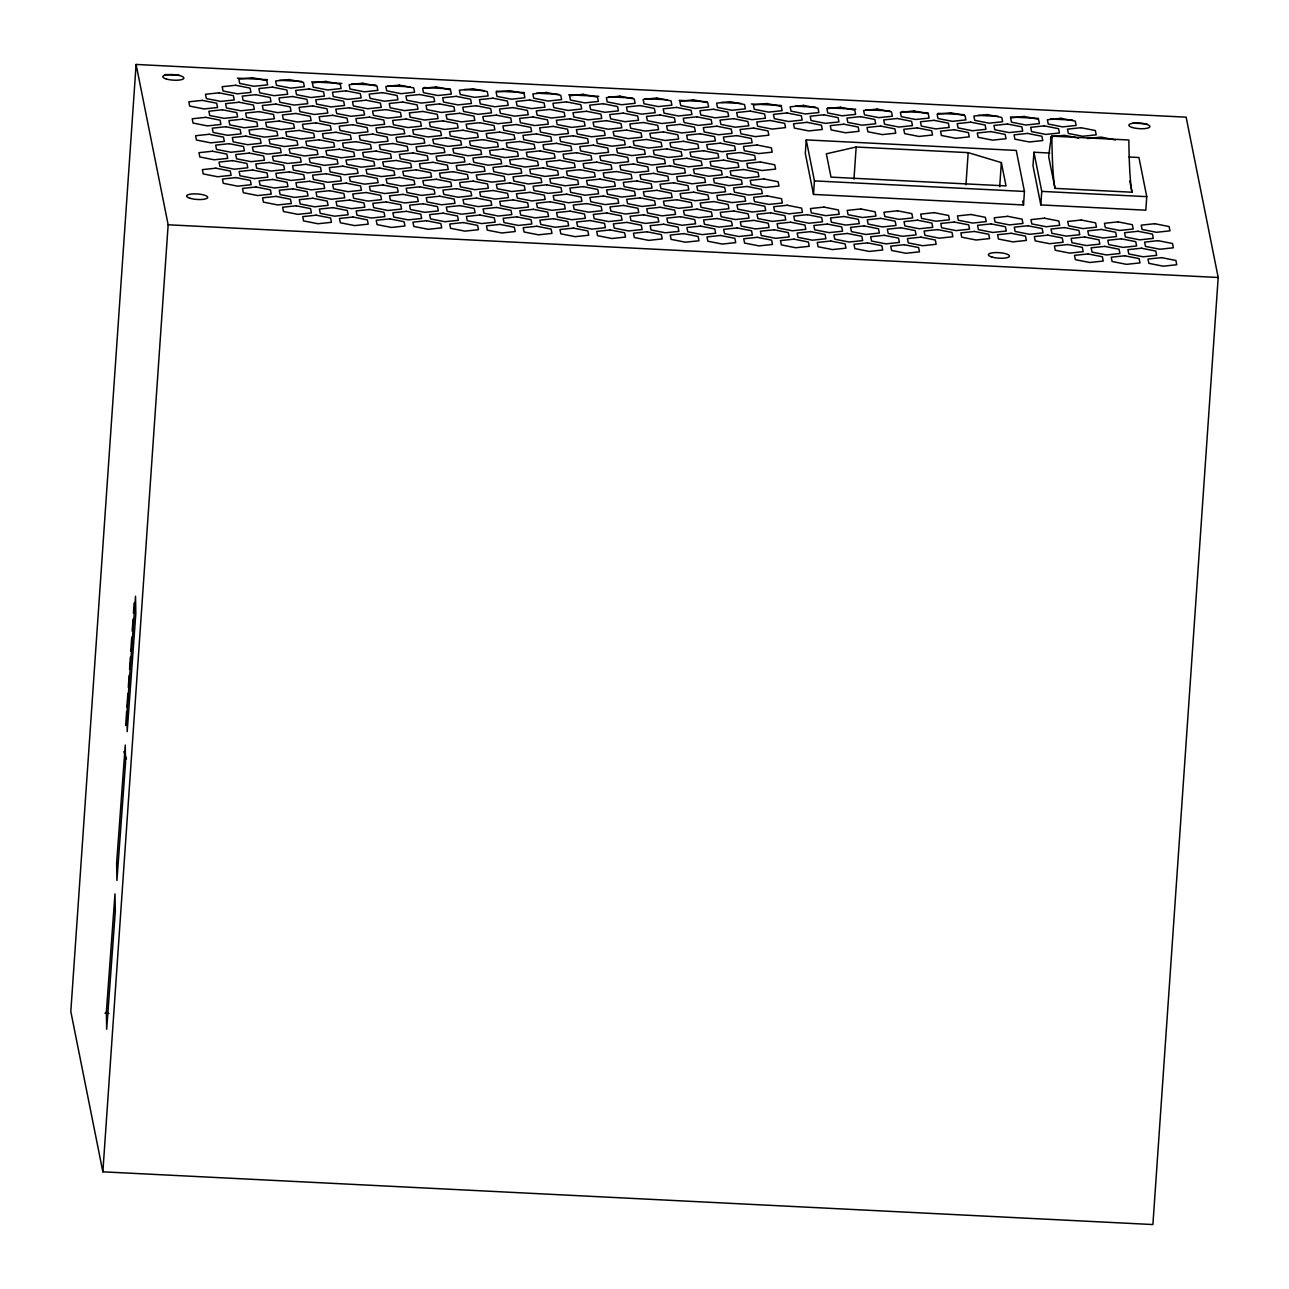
<?xml version="1.0" encoding="UTF-8"?>
<svg xmlns="http://www.w3.org/2000/svg" width="1289" height="1289" viewBox="0 0 1289 1289"><rect width="100%" height="100%" fill="white"/><g stroke="black" fill="none" stroke-linecap="round" stroke-linejoin="round"><path stroke-width="1.5" d="M136.102 64.45L70.814 1011.511L102.862 1171.83L1152.898 1224.55L1218.186 277.489L1186.138 117.17L136.102 64.45L168.15 224.785L102.862 1171.83M125.661 725.498L126.628 711.431M126.902 707.419L127.869 693.369M128.288 687.343L129.126 675.291M129.528 669.265L130.366 657.213M130.785 651.187L131.752 637.137M132.171 631.111L132.993 619.058M133.411 613.032L134.104 602.994M806.237 139.889L805.303 153.407L813.504 194.43L1023.514 204.967L1024.449 191.449L1016.248 150.426L806.237 139.889L814.439 180.895L813.504 194.43M853.963 179.139L856.17 147.01L968.184 152.634L1001.36 162.607L1006.016 185.906L831.002 177.125L826.346 153.81L856.17 147.01M965.96 184.762L968.184 152.634M999.7 186.696L1001.36 162.607M1049.778 153.037L1033.939 152.247L1033.005 165.765L1040.819 204.919L1145.824 210.188L1146.759 196.653L1138.944 157.516L1129.035 157.016M1040.819 204.919L1041.754 191.384L1033.939 152.247M1087.529 138.551L1101.048 137.101L1115.42 139.953M165.105 74.536L179.155 75.245M237.385 78.162L267.5 79.676M279.552 80.289L301.626 81.4M311.664 81.9L341.794 83.414M351.833 83.914L375.921 85.122M387.973 85.735L410.047 86.83M424.113 87.539L450.215 88.86M464.266 89.553L484.342 90.568M496.394 91.165L524.494 92.582M536.546 93.195L558.636 94.29M568.675 94.806L598.789 96.304M608.827 96.82L632.915 98.028M644.967 98.625L667.058 99.736M679.11 100.349L707.21 101.75M721.26 102.459L741.352 103.474M751.39 103.974L781.505 105.489M795.555 106.197L815.631 107.196M827.683 107.809L855.783 109.211M865.837 109.726L889.926 110.935M901.978 111.531L928.08 112.836M938.118 113.351L964.22 114.657M978.27 115.365L998.347 116.364M1010.399 116.977L1038.499 118.395M1050.551 118.991L1072.641 120.103M1132.87 123.132L1146.92 123.825M1051.856 136.135L1128.858 140.002A174.112 11.955 -87.1 0 0 1132.016 192.222L1055.014 188.371L1048.682 156.678A63.435 4.35 -87.1 0 1 1051.856 136.135A174.112 11.955 -87.1 0 0 1055.014 188.371M1041.754 191.384L1146.759 196.653M814.439 180.895L1024.449 191.449M168.15 224.785L1218.186 277.489M104.957 1013.218L108.969 1013.412M1078.667 138.1L1064.295 135.264L1050.777 136.698L1051.357 139.566M123.857 751.6L126.467 759.012M1129.776 181.04L1132.016 192.222M1022.725 201.068L1023.514 204.967M106.359 1011.962L106.665 1029.266L115.317 911.178L114.995 893.873L106.359 1011.962M116.622 863.131L116.928 880.451L125.565 762.363L125.259 745.042L116.622 863.131M126.886 714.315L127.192 731.62L135.828 613.532L135.522 596.227L126.886 714.315M252.386 77.711L238.868 79.161L239.722 83.447L254.094 86.282L267.613 84.848L266.759 80.562L252.386 77.711M235.694 85.267L222.175 86.717L223.045 91.003L237.418 93.839L250.92 92.405L250.066 88.119L235.694 85.267M289.123 79.564L275.62 80.998L276.474 85.3L290.847 88.135L304.365 86.685L303.495 82.399L289.123 79.564M219.017 92.824L205.499 94.258L206.353 98.56L220.725 101.396L234.244 99.962L233.39 95.66L219.017 92.824M272.446 87.12L258.928 88.554L259.782 92.84L274.154 95.692L287.673 94.242L286.819 89.956L272.446 87.12M325.875 81.4L312.373 82.85L313.227 87.136L327.599 89.988L341.118 88.538L340.248 84.252L325.875 81.4M202.325 100.381L188.822 101.815L189.676 106.101L204.049 108.953L217.567 107.503L216.697 103.217L202.325 100.381M255.77 94.661L242.251 96.111L243.105 100.397L257.478 103.249L270.996 101.799L270.142 97.513L255.77 94.661M309.199 88.957L295.68 90.407L296.534 94.693L310.907 97.529L324.425 96.095L323.571 91.809L309.199 88.957M362.628 83.253L349.126 84.687L349.98 88.989L364.352 91.825L377.854 90.375L377 86.089L362.628 83.253M239.077 102.218L225.575 103.668L226.429 107.954L240.801 110.79L254.32 109.356L253.45 105.07L239.077 102.218M292.522 96.514L279.004 97.964L279.858 102.25L294.23 105.086L307.749 103.652L306.895 99.35L292.522 96.514M345.951 90.81L332.433 92.244L333.287 96.53L347.659 99.382L361.178 97.932L360.324 93.646L345.951 90.81M399.381 85.09L385.862 86.54L386.732 90.826L401.105 93.678L414.607 92.228L413.753 87.942L399.381 85.09M222.401 109.774L208.882 111.225L209.736 115.511L224.109 118.346L237.627 116.912L236.773 112.626L222.401 109.774M275.83 104.071L262.328 105.505L263.182 109.791L277.554 112.642L291.056 111.192L290.202 106.906L275.83 104.071M329.275 98.351L315.757 99.801L316.611 104.087L330.983 106.939L344.501 105.489L343.647 101.203L329.275 98.351M382.704 92.647L369.186 94.097L370.04 98.383L384.412 101.219L397.93 99.785L397.076 95.499L382.704 92.647M436.133 86.943L422.615 88.377L423.485 92.679L437.841 95.515L451.359 94.065L450.506 89.779L436.133 86.943M205.724 117.331L192.206 118.765L193.06 123.067L207.432 125.903L220.951 124.453L220.097 120.167L205.724 117.331M259.153 111.627L245.635 113.061L246.489 117.347L260.861 120.199L274.38 118.749L273.526 114.463L259.153 111.627M312.583 105.907L299.064 107.358L299.934 111.644L314.307 114.479L327.809 113.045L326.955 108.759L312.583 105.907M366.028 100.204L352.509 101.654L353.363 105.94L367.736 108.775L381.254 107.341L380.4 103.039L366.028 100.204M419.457 94.5L405.938 95.934L406.792 100.22L421.165 103.072L434.683 101.622L433.829 97.336L419.457 94.5M472.886 88.78L459.367 90.23L460.221 94.516L474.594 97.368L488.112 95.918L487.258 91.632L472.886 88.78M242.477 119.168L228.959 120.618L229.813 124.904L244.185 127.756L257.703 126.306L256.849 122.02L242.477 119.168M295.906 113.464L282.388 114.914L283.242 119.2L297.614 122.036L311.132 120.602L310.278 116.316L295.906 113.464M349.335 107.76L335.817 109.194L336.687 113.48L351.059 116.332L364.561 114.882L363.707 110.596L349.335 107.76M402.764 102.04L389.262 103.491L390.116 107.777L404.488 110.628L418.007 109.178L417.137 104.892L402.764 102.04M456.209 96.337L442.691 97.787L443.545 102.073L457.917 104.908L471.436 103.474L470.582 99.189L456.209 96.337M509.638 90.633L496.12 92.067L496.974 96.369L511.346 99.205L524.865 97.755L524.011 93.469L509.638 90.633M225.784 126.725L212.282 128.175L213.136 132.461L227.508 135.297L241.011 133.863L240.157 129.577L225.784 126.725M279.23 121.021L265.711 122.455L266.565 126.757L280.938 129.593L294.456 128.143L293.602 123.857L279.23 121.021M332.659 115.317L319.14 116.751L319.994 121.037L334.367 123.889L347.885 122.439L347.031 118.153L332.659 115.317M386.088 109.597L372.569 111.047L373.423 115.333L387.796 118.169L401.314 116.735L400.46 112.449L386.088 109.597M439.517 103.893L426.014 105.344L426.868 109.629L441.241 112.465L454.759 111.031L453.889 106.729L439.517 103.893M492.962 98.19L479.444 99.624L480.298 103.91L494.67 106.761L508.188 105.311L507.334 101.025L492.962 98.19M546.391 92.47L532.873 93.92L533.727 98.206L548.099 101.058L561.617 99.607L560.763 95.322L546.391 92.47M209.108 134.282L195.59 135.732L196.444 140.018L210.816 142.853L224.334 141.419L223.48 137.117L209.108 134.282M262.537 128.578L249.019 130.012L249.889 134.298L264.261 137.15L277.763 135.699L276.909 131.414L262.537 128.578M315.982 122.858L302.464 124.308L303.318 128.594L317.69 131.446L331.209 129.996L330.338 125.71L315.982 122.858M369.411 117.154L355.893 118.604L356.747 122.89L371.119 125.726L384.638 124.292L383.784 120.006L369.411 117.154M422.84 111.45L409.322 112.884L410.176 117.17L424.548 120.022L438.067 118.572L437.213 114.286L422.84 111.45M476.269 105.73L462.767 107.18L463.621 111.466L477.993 114.318L491.496 112.868L490.642 108.582L476.269 105.73M529.715 100.026L516.196 101.477L517.05 105.762L531.422 108.598L544.941 107.164L544.087 102.878L529.715 100.026M583.144 94.323L569.625 95.757L570.479 100.059L584.852 102.894L598.37 101.444L597.516 97.158L583.144 94.323M245.861 136.118L232.342 137.569L233.196 141.854L247.569 144.706L261.087 143.256L260.233 138.97L245.861 136.118M299.29 130.415L285.771 131.865L286.641 136.151L301.014 138.986L314.516 137.552L313.662 133.266L299.29 130.415M352.719 124.711L339.216 126.145L340.07 130.447L354.443 133.283L367.961 131.832L367.091 127.547L352.719 124.711M406.164 119.007L392.646 120.441L393.499 124.727L407.872 127.579L421.39 126.129L420.536 121.843L406.164 119.007M459.593 113.287L446.075 114.737L446.929 119.023L461.301 121.875L474.819 120.425L473.965 116.139L459.593 113.287M513.022 107.583L499.504 109.033L500.374 113.319L514.746 116.155L528.248 114.721L527.394 110.419L513.022 107.583M566.451 101.879L552.949 103.313L553.803 107.599L568.175 110.451L581.693 109.001L580.823 104.715L566.451 101.879M619.896 96.159L606.378 97.61L607.232 101.895L621.604 104.747L635.123 103.297L634.269 99.011L619.896 96.159M229.184 143.675L215.666 145.125L216.52 149.411L230.892 152.263L244.411 150.813L243.557 146.527L229.184 143.675M282.613 137.971L269.095 139.421L269.949 143.707L284.321 146.543L297.84 145.109L296.986 140.807L282.613 137.971M336.042 132.268L322.524 133.702L323.378 137.987L337.75 140.839L351.269 139.389L350.415 135.103L336.042 132.268M389.471 126.548L375.969 127.998L376.823 132.284L391.195 135.136L404.714 133.685L403.844 129.399L389.471 126.548M442.917 120.844L429.398 122.294L430.252 126.58L444.624 129.416L458.143 127.982L457.289 123.696L442.917 120.844M496.346 115.14L482.827 116.574L483.681 120.876L498.053 123.712L511.572 122.262L510.718 117.976L496.346 115.14M549.775 109.42L536.256 110.87L537.126 115.156L551.499 118.008L565.001 116.558L564.147 112.272L549.775 109.42M603.204 103.716L589.701 105.166L590.555 109.452L604.928 112.288L618.446 110.854L617.576 106.568L603.204 103.716M656.649 98.012L643.13 99.446L643.984 103.748L658.357 106.584L671.875 105.15L671.021 100.848L656.649 98.012M212.492 151.232L198.973 152.682L199.843 156.968L214.216 159.804L227.718 158.37L226.864 154.084L212.492 151.232M265.921 145.528L252.418 146.962L253.272 151.264L267.645 154.1L281.163 152.65L280.293 148.364L265.921 145.528M319.366 139.808L305.847 141.258L306.701 145.544L321.074 148.396L334.592 146.946L333.738 142.66L319.366 139.808M372.795 134.104L359.277 135.554L360.13 139.84L374.503 142.676L388.021 141.242L387.167 136.956L372.795 134.104M426.224 128.401L412.706 129.851L413.576 134.137L427.948 136.972L441.45 135.538L440.596 131.236L426.224 128.401M479.669 122.697L466.151 124.131L467.005 128.417L481.377 131.269L494.895 129.818L494.041 125.532L479.669 122.697M533.098 116.977L519.58 118.427L520.434 122.713L534.806 125.565L548.324 124.115L547.471 119.829L533.098 116.977M586.527 111.273L573.009 112.723L573.863 117.009L588.235 119.845L601.754 118.411L600.9 114.125L586.527 111.273M639.956 105.569L626.454 107.003L627.308 111.289L641.68 114.141L655.183 112.691L654.329 108.405L639.956 105.569M693.401 99.849L679.883 101.299L680.737 105.585L695.109 108.437L708.628 106.987L707.774 102.701L693.401 99.849M249.244 153.085L235.726 154.519L236.596 158.805L250.952 161.657L264.471 160.207L263.617 155.921L249.244 153.085M302.673 147.365L289.171 148.815L290.025 153.101L304.397 155.953L317.916 154.503L317.046 150.217L302.673 147.365M356.118 141.661L342.6 143.111L343.454 147.397L357.826 150.233L371.345 148.799L370.491 144.513L356.118 141.661M409.548 135.957L396.029 137.391L396.883 141.677L411.255 144.529L424.774 143.079L423.92 138.793L409.548 135.957M462.977 130.237L449.458 131.687L450.328 135.973L464.701 138.825L478.203 137.375L477.349 133.089L462.977 130.237M516.406 124.534L502.903 125.984L503.757 130.27L518.13 133.105L531.648 131.671L530.778 127.385L516.406 124.534M569.851 118.83L556.332 120.264L557.186 124.566L571.559 127.402L585.077 125.951L584.223 121.665L569.851 118.83M623.28 113.126L609.761 114.56L610.615 118.846L624.988 121.698L638.506 120.248L637.652 115.962L623.28 113.126M676.709 107.406L663.191 108.856L664.061 113.142L678.433 115.978L691.935 114.544L691.081 110.258L676.709 107.406M730.154 101.702L716.636 103.152L717.49 107.438L731.862 110.274L745.38 108.84L744.526 104.538L730.154 101.702M232.568 160.626L219.049 162.076L219.903 166.362L234.276 169.213L247.794 167.763L246.94 163.477L232.568 160.626M285.997 154.922L272.478 156.372L273.332 160.658L287.705 163.494L301.223 162.06L300.369 157.774L285.997 154.922M339.426 149.218L325.924 150.652L326.778 154.954L341.15 157.79L354.652 156.34L353.798 152.054L339.426 149.218M392.871 143.514L379.353 144.948L380.207 149.234L394.579 152.086L408.097 150.636L407.243 146.35L392.871 143.514M446.3 137.794L432.782 139.244L433.636 143.53L448.008 146.366L461.526 144.932L460.672 140.646L446.3 137.794M499.729 132.09L486.211 133.54L487.081 137.826L501.437 140.662L514.956 139.228L514.102 134.926L499.729 132.09M553.158 126.386L539.656 127.82L540.51 132.106L554.882 134.958L568.401 133.508L567.531 129.222L553.158 126.386M606.603 120.667L593.085 122.117L593.939 126.403L608.311 129.254L621.83 127.804L620.976 123.518L606.603 120.667M660.032 114.963L646.514 116.413L647.368 120.699L661.74 123.535L675.259 122.101L674.405 117.815L660.032 114.963M713.462 109.259L699.943 110.693L700.813 114.979L715.186 117.831L728.688 116.381L727.834 112.095L713.462 109.259M766.891 103.539L753.388 104.989L754.242 109.275L768.615 112.127L782.133 110.677L781.263 106.391L766.891 103.539M215.875 168.182L202.373 169.632L203.227 173.918L217.599 176.754L231.118 175.32L230.248 171.034L215.875 168.182M269.32 162.478L255.802 163.929L256.656 168.215L271.028 171.05L284.547 169.616L283.693 165.314L269.32 162.478M322.749 156.775L309.231 158.209L310.085 162.495L324.457 165.346L337.976 163.896L337.122 159.61L322.749 156.775M376.179 151.055L362.66 152.505L363.53 156.791L377.903 159.643L391.405 158.193L390.551 153.907L376.179 151.055M429.624 145.351L416.105 146.801L416.959 151.087L431.332 153.923L444.85 152.489L443.98 148.203L429.624 145.351M483.053 139.647L469.534 141.081L470.388 145.367L484.761 148.219L498.279 146.769L497.425 142.483L483.053 139.647M536.482 133.927L522.963 135.377L523.817 139.663L538.19 142.515L551.708 141.065L550.854 136.779L536.482 133.927M589.911 128.223L576.409 129.673L577.263 133.959L591.635 136.795L605.137 135.361L604.283 131.075L589.911 128.223M643.356 122.519L629.838 123.953L630.692 128.255L645.064 131.091L658.582 129.641L657.728 125.355L643.356 122.519M696.785 116.816L683.267 118.25L684.121 122.536L698.493 125.387L712.011 123.937L711.157 119.651L696.785 116.816M750.214 111.096L736.696 112.546L737.55 116.832L751.922 119.668L765.44 118.234L764.586 113.948L750.214 111.096M803.643 105.392L790.141 106.842L790.995 111.128L805.367 113.964L818.886 112.53L818.016 108.228L803.643 105.392M252.628 170.035L239.126 171.469L239.98 175.755L254.352 178.607L267.87 177.157L267 172.871L252.628 170.035M306.073 164.315L292.555 165.765L293.409 170.051L307.781 172.903L321.299 171.453L320.445 167.167L306.073 164.315M359.502 158.611L345.984 160.062L346.838 164.347L361.21 167.183L374.728 165.749L373.874 161.463L359.502 158.611M412.931 152.908L399.413 154.342L400.283 158.644L414.655 161.479L428.157 160.029L427.303 155.743L412.931 152.908M466.36 147.204L452.858 148.638L453.712 152.924L468.084 155.776L481.603 154.326L480.733 150.04L466.36 147.204M519.805 141.484L506.287 142.934L507.141 147.22L521.513 150.056L535.032 148.622L534.178 144.336L519.805 141.484M573.234 135.78L559.716 137.23L560.57 141.516L574.942 144.352L588.461 142.918L587.607 138.616L573.234 135.78M626.663 130.076L613.145 131.51L614.015 135.796L628.388 138.648L641.89 137.198L641.036 132.912L626.663 130.076M680.109 124.356L666.59 125.806L667.444 130.092L681.817 132.944L695.335 131.494L694.465 127.208L680.109 124.356M733.538 118.652L720.019 120.103L720.873 124.389L735.246 127.224L748.764 125.79L747.91 121.504L733.538 118.652M786.967 112.949L773.448 114.383L774.302 118.669L788.675 121.52L802.193 120.07L801.339 115.784L786.967 112.949M840.396 107.229L826.894 108.679L827.747 112.965L842.12 115.817L855.622 114.367L854.768 110.081L840.396 107.229M235.951 177.592L222.433 179.026L223.287 183.312L237.659 186.164L251.178 184.714L250.324 180.428L235.951 177.592M289.38 171.872L275.862 173.322L276.732 177.608L291.105 180.444L304.607 179.01L303.753 174.724L289.38 171.872M342.826 166.168L329.307 167.618L330.161 171.904L344.534 174.74L358.052 173.306L357.198 169.004L342.826 166.168M396.255 160.464L382.736 161.898L383.59 166.184L397.963 169.036L411.481 167.586L410.627 163.3L396.255 160.464M449.684 154.744L436.165 156.195L437.019 160.481L451.392 163.332L464.91 161.882L464.056 157.596L449.684 154.744M503.113 149.041L489.611 150.491L490.464 154.777L504.837 157.612L518.355 156.178L517.485 151.893L503.113 149.041M556.558 143.337L543.04 144.771L543.894 149.057L558.266 151.909L571.784 150.459L570.93 146.173L556.558 143.337M609.987 137.617L596.469 139.067L597.323 143.353L611.695 146.205L625.213 144.755L624.359 140.469L609.987 137.617M663.416 131.913L649.898 133.363L650.768 137.649L665.14 140.485L678.642 139.051L677.788 134.765L663.416 131.913M716.845 126.209L703.343 127.643L704.197 131.945L718.569 134.781L732.088 133.331L731.217 129.045L716.845 126.209M770.29 120.505L756.772 121.939L757.626 126.225L771.998 129.077L785.517 127.627L784.663 123.341L770.29 120.505M823.719 114.785L810.201 116.236L811.055 120.522L825.427 123.357L838.946 121.923L838.092 117.637L823.719 114.785M877.148 109.082L863.63 110.532L864.5 114.818L878.872 117.653L892.375 116.219L891.521 111.917L877.148 109.082M272.704 179.429L259.186 180.879L260.04 185.165L274.412 188.001L287.93 186.567L287.076 182.281L272.704 179.429M326.133 173.725L312.615 175.159L313.485 179.445L327.857 182.297L341.359 180.847L340.505 176.561L326.133 173.725M379.562 168.005L366.06 169.455L366.914 173.741L381.286 176.593L394.805 175.143L393.935 170.857L379.562 168.005M433.007 162.301L419.489 163.751L420.343 168.037L434.715 170.873L448.234 169.439L447.38 165.153L433.007 162.301M486.436 156.597L472.918 158.031L473.772 162.333L488.144 165.169L501.663 163.719L500.809 159.433L486.436 156.597M539.865 150.894L526.347 152.328L527.217 156.614L541.589 159.465L555.092 158.015L554.238 153.729L539.865 150.894M593.311 145.174L579.792 146.624L580.646 150.91L595.019 153.762L608.537 152.311L607.683 148.026L593.311 145.174M646.74 139.47L633.221 140.92L634.075 145.206L648.448 148.042L661.966 146.608L661.112 142.306L646.74 139.47M700.169 133.766L686.65 135.2L687.504 139.486L701.877 142.338L715.395 140.888L714.541 136.602L700.169 133.766M753.598 128.046L740.095 129.496L740.949 133.782L755.322 136.634L768.84 135.184L767.97 130.898L753.598 128.046M807.043 122.342L793.525 123.792L794.378 128.078L808.751 130.914L822.269 129.48L821.415 125.194L807.043 122.342M860.472 116.638L846.954 118.072L847.808 122.374L862.18 125.21L875.698 123.76L874.844 119.474L860.472 116.638M913.901 110.918L900.383 112.369L901.253 116.655L915.625 119.506L929.127 118.056L928.273 113.77L913.901 110.918M256.028 186.986L242.509 188.42L243.363 192.722L257.736 195.557L271.254 194.107L270.4 189.821L256.028 186.986M309.457 181.282L295.938 182.716L296.792 187.002L311.165 189.854L324.683 188.403L323.829 184.118L309.457 181.282M362.886 175.562L349.367 177.012L350.237 181.298L364.594 184.15L378.112 182.7L377.258 178.414L362.886 175.562M416.315 169.858L402.812 171.308L403.666 175.594L418.039 178.43L431.557 176.996L430.687 172.694L416.315 169.858M469.76 164.154L456.242 165.588L457.096 169.874L471.468 172.726L484.986 171.276L484.132 166.99L469.76 164.154M523.189 158.434L509.671 159.884L510.525 164.17L524.897 167.022L538.415 165.572L537.561 161.286L523.189 158.434M576.618 152.73L563.1 154.181L563.97 158.466L578.342 161.302L591.844 159.868L590.99 155.582L576.618 152.73M630.047 147.027L616.545 148.461L617.399 152.763L631.771 155.598L645.29 154.148L644.419 149.862L630.047 147.027M683.492 141.307L669.974 142.757L670.828 147.043L685.2 149.895L698.719 148.444L697.865 144.159L683.492 141.307M736.921 135.603L723.403 137.053L724.257 141.339L738.629 144.175L752.148 142.741L751.294 138.455L736.921 135.603M843.796 124.195L830.277 125.629L831.131 129.915L845.503 132.767L859.022 131.317L858.168 127.031L843.796 124.195M897.225 118.475L883.706 119.925L884.56 124.211L898.932 127.063L912.451 125.613L911.597 121.327L897.225 118.475M950.654 112.771L937.135 114.222L937.989 118.507L952.362 121.343L965.88 119.909L965.026 115.607L950.654 112.771M292.78 188.822L279.262 190.273L280.116 194.558L294.488 197.41L308.007 195.96L307.153 191.674L292.78 188.822M346.209 183.119L332.691 184.569L333.545 188.855L347.917 191.69L361.436 190.256L360.582 185.97L346.209 183.119M399.638 177.415L386.12 178.849L386.974 183.151L401.346 185.987L414.865 184.536L414.011 180.251L399.638 177.415M453.067 171.695L439.565 173.145L440.419 177.431L454.791 180.283L468.294 178.833L467.44 174.547L453.067 171.695M506.513 165.991L492.994 167.441L493.848 171.727L508.22 174.563L521.739 173.129L520.885 168.843L506.513 165.991M559.942 160.287L546.423 161.721L547.277 166.023L561.65 168.859L575.168 167.425L574.314 163.123L559.942 160.287M613.371 154.583L599.852 156.017L600.722 160.303L615.079 163.155L628.597 161.705L627.743 157.419L613.371 154.583M666.8 148.863L653.297 150.314L654.151 154.599L668.524 157.451L682.042 156.001L681.172 151.715L666.8 148.863M720.245 143.16L706.726 144.61L707.58 148.896L721.953 151.731L735.471 150.297L734.617 145.995L720.245 143.16M880.532 126.032L867.03 127.482L867.884 131.768L882.256 134.604L895.774 133.17L894.904 128.884L880.532 126.032M933.977 120.328L920.459 121.762L921.313 126.064L935.685 128.9L949.203 127.45L948.35 123.164L933.977 120.328M987.406 114.608L973.888 116.058L974.742 120.344L989.114 123.196L1002.633 121.746L1001.779 117.46L987.406 114.608M276.088 196.379L262.569 197.829L263.439 202.115L277.812 204.951L291.314 203.517L290.46 199.231L276.088 196.379M329.517 190.675L316.014 192.125L316.868 196.411L331.241 199.247L344.759 197.813L343.889 193.511L329.517 190.675M382.962 184.971L369.444 186.406L370.297 190.691L384.67 193.543L398.188 192.093L397.334 187.807L382.962 184.971M436.391 179.252L422.873 180.702L423.727 184.988L438.099 187.84L451.617 186.389L450.763 182.103L436.391 179.252M489.82 173.548L476.302 174.998L477.172 179.284L491.544 182.12L505.046 180.686L504.192 176.4L489.82 173.548M543.265 167.844L529.747 169.278L530.601 173.564L544.973 176.416L558.491 174.966L557.621 170.68L543.265 167.844M596.694 162.124L583.176 163.574L584.03 167.86L598.402 170.712L611.921 169.262L611.067 164.976L596.694 162.124M650.123 156.42L636.605 157.87L637.459 162.156L651.831 164.992L665.35 163.558L664.496 159.272L650.123 156.42M703.552 150.716L690.05 152.15L690.904 156.452L705.276 159.288L718.779 157.838L717.925 153.552L703.552 150.716M756.997 144.996L743.479 146.447L744.333 150.732L758.705 153.584L772.224 152.134L771.37 147.848L756.997 144.996M917.285 127.885L903.782 129.319L904.636 133.605L919.009 136.457L932.527 135.007L931.657 130.721L917.285 127.885M970.73 122.165L957.211 123.615L958.065 127.901L972.438 130.753L985.956 129.303L985.102 125.017L970.73 122.165M1024.159 116.461L1010.64 117.911L1011.494 122.197L1025.867 125.033L1039.385 123.599L1038.531 119.313L1024.159 116.461M312.84 198.232L299.322 199.666L300.176 203.952L314.548 206.804L328.067 205.354L327.213 201.068L312.84 198.232M366.269 192.512L352.767 193.962L353.621 198.248L367.993 201.1L381.512 199.65L380.642 195.364L366.269 192.512M419.715 186.808L406.196 188.258L407.05 192.544L421.422 195.38L434.941 193.946L434.087 189.66L419.715 186.808M473.144 181.105L459.625 182.539L460.479 186.841L474.851 189.676L488.37 188.226L487.516 183.94L473.144 181.105M526.573 175.401L513.054 176.835L513.924 181.121L528.297 183.973L541.799 182.522L540.945 178.236L526.573 175.401M580.002 169.681L566.499 171.131L567.353 175.417L581.726 178.253L595.244 176.819L594.374 172.533L580.002 169.681M633.447 163.977L619.928 165.427L620.782 169.713L635.155 172.549L648.673 171.115L647.819 166.813L633.447 163.977M686.876 158.273L673.357 159.707L674.211 163.993L688.584 166.845L702.102 165.395L701.248 161.109L686.876 158.273M740.305 152.553L726.787 154.003L727.657 158.289L742.029 161.141L755.531 159.691L754.677 155.405L740.305 152.553M954.037 129.722L940.535 131.172L941.389 135.458L955.761 138.294L969.264 136.86L968.41 132.574L954.037 129.722M1007.482 124.018L993.964 125.452L994.818 129.754L1009.19 132.59L1022.709 131.14L1021.855 126.854L1007.482 124.018M1060.911 118.314L1047.393 119.748L1048.247 124.034L1062.619 126.886L1076.138 125.436L1075.284 121.15L1060.911 118.314M296.164 205.789L282.645 207.223L283.499 211.509L297.872 214.361L311.39 212.911L310.536 208.625L296.164 205.789M349.593 200.069L336.075 201.519L336.928 205.805L351.301 208.641L364.819 207.207L363.965 202.921L349.593 200.069M403.022 194.365L389.52 195.815L390.374 200.101L404.746 202.937L418.248 201.503L417.394 197.201L403.022 194.365M456.467 188.661L442.949 190.095L443.803 194.381L458.175 197.233L471.693 195.783L470.839 191.497L456.467 188.661M509.896 182.941L496.378 184.391L497.232 188.677L511.604 191.529L525.122 190.079L524.269 185.793L509.896 182.941M563.325 177.238L549.807 178.688L550.661 182.974L565.033 185.809L578.552 184.375L577.698 180.089L563.325 177.238M616.754 171.534L603.252 172.968L604.106 177.254L618.478 180.106L631.997 178.655L631.127 174.369L616.754 171.534M670.199 165.814L656.681 167.264L657.535 171.55L671.907 174.402L685.426 172.952L684.572 168.666L670.199 165.814M723.628 160.11L710.11 161.56L710.964 165.846L725.336 168.682L738.855 167.248L738.001 162.962L723.628 160.11M990.79 131.575L977.271 133.009L978.142 137.295L992.514 140.147L1006.016 138.696L1005.162 134.41L990.79 131.575M1044.235 125.855L1030.717 127.305L1031.571 131.591L1045.943 134.443L1059.461 132.993L1058.591 128.707L1044.235 125.855M332.916 207.626L319.398 209.076L320.252 213.362L334.624 216.198L348.143 214.764L347.289 210.478L332.916 207.626M386.346 201.922L372.827 203.356L373.681 207.642L388.053 210.494L401.572 209.044L400.718 204.758L386.346 201.922M439.775 196.202L426.256 197.652L427.126 201.938L441.499 204.79L455.001 203.34L454.147 199.054L439.775 196.202M493.204 190.498L479.701 191.948L480.555 196.234L494.928 199.07L508.446 197.636L507.576 193.35L493.204 190.498M546.649 184.794L533.13 186.228L533.984 190.53L548.357 193.366L561.875 191.916L561.021 187.63L546.649 184.794M600.078 179.09L586.559 180.524L587.413 184.81L601.786 187.662L615.304 186.212L614.45 181.926L600.078 179.09M653.507 173.37L639.989 174.821L640.859 179.107L655.231 181.942L668.733 180.508L667.879 176.222L653.507 173.37M706.952 167.667L693.434 169.117L694.288 173.403L708.66 176.239L722.178 174.805L721.324 170.502L706.952 167.667M760.381 161.963L746.863 163.397L747.717 167.683L762.089 170.535L775.607 169.085L774.753 164.799L760.381 161.963M1027.542 133.411L1014.024 134.862L1014.894 139.148L1029.266 141.983L1042.769 140.549L1041.915 136.263L1027.542 133.411M1080.972 127.708L1067.469 129.142L1068.323 133.444L1082.696 136.28L1096.214 134.829L1095.344 130.543L1080.972 127.708M316.224 215.182L302.722 216.616L303.576 220.918L317.948 223.754L331.45 222.304L330.596 218.018L316.224 215.182M369.669 209.479L356.151 210.913L357.005 215.199L371.377 218.05L384.895 216.6L384.041 212.314L369.669 209.479M423.098 203.759L409.58 205.209L410.434 209.495L424.806 212.331L438.324 210.897L437.47 206.611L423.098 203.759M476.527 198.055L463.009 199.505L463.879 203.791L478.251 206.627L491.754 205.193L490.9 200.891L476.527 198.055M529.956 192.351L516.454 193.785L517.308 198.071L531.68 200.923L545.199 199.473L544.329 195.187L529.956 192.351M583.401 186.631L569.883 188.081L570.737 192.367L585.109 195.219L598.628 193.769L597.774 189.483L583.401 186.631M636.83 180.927L623.312 182.377L624.166 186.663L638.538 189.499L652.057 188.065L651.203 183.779L636.83 180.927M690.26 175.223L676.741 176.657L677.611 180.943L691.984 183.795L705.486 182.345L704.632 178.059L690.26 175.223M743.689 169.504L730.186 170.954L731.04 175.24L745.413 178.091L758.931 176.641L758.061 172.355L743.689 169.504M352.977 217.019L339.458 218.469L340.328 222.755L354.701 225.607L368.203 224.157L367.349 219.871L352.977 217.019M406.422 211.315L392.903 212.766L393.757 217.051L408.13 219.887L421.648 218.453L420.794 214.167L406.422 211.315M459.851 205.612L446.332 207.046L447.186 211.332L461.559 214.183L475.077 212.733L474.223 208.447L459.851 205.612M513.28 199.892L499.761 201.342L500.615 205.628L514.988 208.48L528.506 207.03L527.652 202.744L513.28 199.892M566.709 194.188L553.207 195.638L554.061 199.924L568.433 202.76L581.935 201.326L581.081 197.04L566.709 194.188M620.154 188.484L606.636 189.918L607.49 194.22L621.862 197.056L635.38 195.606L634.526 191.32L620.154 188.484M673.583 182.78L660.065 184.214L660.919 188.5L675.291 191.352L688.809 189.902L687.955 185.616L673.583 182.78M727.012 177.06L713.494 178.51L714.364 182.796L728.72 185.632L742.238 184.198L741.384 179.912L727.012 177.06M389.729 218.872L376.211 220.306L377.081 224.608L391.453 227.444L404.955 225.994L404.102 221.708L389.729 218.872M443.158 213.168L429.656 214.602L430.51 218.888L444.882 221.74L458.401 220.29L457.531 216.004L443.158 213.168M496.603 207.448L483.085 208.899L483.939 213.184L498.311 216.036L511.83 214.586L510.976 210.3L496.603 207.448M550.032 201.745L536.514 203.195L537.368 207.481L551.74 210.316L565.259 208.882L564.405 204.58L550.032 201.745M603.461 196.041L589.943 197.475L590.813 201.761L605.186 204.613L618.688 203.163L617.834 198.877L603.461 196.041M656.907 190.321L643.388 191.771L644.242 196.057L658.615 198.909L672.133 197.459L671.279 193.173L656.907 190.321M710.336 184.617L696.817 186.067L697.671 190.353L712.044 193.189L725.562 191.755L724.708 187.469L710.336 184.617M763.765 178.913L750.246 180.347L751.1 184.649L765.473 187.485L778.991 186.035L778.137 181.749L763.765 178.913M426.482 220.709L412.963 222.159L413.817 226.445L428.19 229.297L441.708 227.847L440.854 223.561L426.482 220.709M479.911 215.005L466.409 216.455L467.263 220.741L481.635 223.577L495.153 222.143L494.283 217.857L479.911 215.005M533.356 209.301L519.838 210.735L520.692 215.037L535.064 217.873L548.582 216.423L547.728 212.137L533.356 209.301M586.785 203.581L573.267 205.032L574.121 209.317L588.493 212.169L602.011 210.719L601.157 206.433L586.785 203.581M640.214 197.878L626.696 199.328L627.566 203.614L641.938 206.449L655.44 205.015L654.586 200.73L640.214 197.878M693.643 192.174L680.141 193.608L680.995 197.91L695.367 200.746L708.886 199.312L708.015 195.01L693.643 192.174M747.088 186.47L733.57 187.904L734.424 192.19L748.796 195.042L762.315 193.592L761.461 189.306L747.088 186.47M463.234 222.562L449.716 224.012L450.57 228.298L464.942 231.134L478.461 229.7L477.607 225.398L463.234 222.562M516.663 216.858L503.161 218.292L504.015 222.578L518.387 225.43L531.89 223.98L531.036 219.694L516.663 216.858M570.109 211.138L556.59 212.588L557.444 216.874L571.817 219.726L585.335 218.276L584.481 213.99L570.109 211.138M623.538 205.434L610.019 206.885L610.873 211.17L625.246 214.006L638.764 212.572L637.91 208.27L623.538 205.434M676.967 199.731L663.448 201.165L664.302 205.45L678.675 208.302L692.193 206.852L691.339 202.566L676.967 199.731M730.396 194.011L716.893 195.461L717.747 199.747L732.12 202.599L745.638 201.148L744.768 196.863L730.396 194.011M499.987 224.399L486.469 225.849L487.323 230.135L501.695 232.987L515.213 231.537L514.359 227.251L499.987 224.399M553.416 218.695L539.898 220.145L540.768 224.431L555.14 227.267L568.642 225.833L567.788 221.547L553.416 218.695M606.845 212.991L593.343 214.425L594.197 218.727L608.569 221.563L622.088 220.113L621.217 215.827L606.845 212.991M660.29 207.271L646.772 208.721L647.626 213.007L661.998 215.859L675.517 214.409L674.663 210.123L660.29 207.271M713.719 201.567L700.201 203.018L701.055 207.303L715.427 210.139L728.946 208.705L728.092 204.419L713.719 201.567M767.148 195.864L753.646 197.314L754.5 201.6L768.872 204.435L782.375 203.001L781.521 198.699L767.148 195.864M536.74 226.252L523.221 227.702L524.075 231.988L538.448 234.824L551.966 233.39L551.112 229.088L536.74 226.252M590.169 220.548L576.65 221.982L577.52 226.268L591.893 229.12L605.395 227.67L604.541 223.384L590.169 220.548M643.598 214.828L630.095 216.278L630.949 220.564L645.322 223.416L658.84 221.966L657.97 217.68L643.598 214.828M697.043 209.124L683.524 210.574L684.378 214.86L698.751 217.696L712.269 216.262L711.415 211.976L697.043 209.124M750.472 203.42L736.954 204.854L737.807 209.14L752.18 211.992L765.698 210.542L764.844 206.256L750.472 203.42M573.492 228.089L559.974 229.539L560.828 233.825L575.2 236.677L588.719 235.226L587.865 230.94L573.492 228.089M626.921 222.385L613.403 223.835L614.257 228.121L628.629 230.957L642.148 229.523L641.294 225.237L626.921 222.385M680.35 216.681L666.848 218.115L667.702 222.417L682.074 225.253L695.577 223.803L694.723 219.517L680.35 216.681M733.795 210.977L720.277 212.411L721.131 216.697L735.503 219.549L749.022 218.099L748.168 213.813L733.795 210.977M787.225 205.257L773.706 206.707L774.56 210.993L788.932 213.829L802.451 212.395L801.597 208.109L787.225 205.257M610.245 229.941L596.726 231.392L597.58 235.678L611.953 238.513L625.471 237.079L624.617 232.777L610.245 229.941M663.674 224.238L650.155 225.672L651.009 229.958L665.382 232.81L678.9 231.359L678.046 227.073L663.674 224.238M717.103 218.518L703.585 219.968L704.455 224.254L718.827 227.106L732.329 225.656L731.475 221.37L717.103 218.518M770.548 212.814L757.03 214.264L757.884 218.55L772.256 221.386L785.774 219.952L784.92 215.666L770.548 212.814M823.977 207.11L810.459 208.544L811.313 212.83L825.685 215.682L839.203 214.232L838.349 209.946L823.977 207.11M646.997 231.778L633.479 233.228L634.333 237.514L648.705 240.366L662.224 238.916L661.37 234.63L646.997 231.778M700.426 226.074L686.908 227.525L687.762 231.811L702.134 234.646L715.653 233.212L714.799 228.926L700.426 226.074M753.856 220.371L740.337 221.805L741.207 226.107L755.58 228.943L769.082 227.492L768.228 223.206L753.856 220.371M807.285 214.667L793.782 216.101L794.636 220.387L809.009 223.239L822.527 221.789L821.657 217.503L807.285 214.667M860.73 208.947L847.211 210.397L848.065 214.683L862.438 217.519L875.956 216.085L875.102 211.799L860.73 208.947M683.75 233.631L670.232 235.081L671.086 239.367L685.458 242.203L698.976 240.769L698.122 236.467L683.75 233.631M737.179 227.927L723.661 229.361L724.515 233.647L738.887 236.499L752.405 235.049L751.551 230.763L737.179 227.927M790.608 222.207L777.09 223.658L777.944 227.944L792.316 230.795L805.834 229.345L804.981 225.059L790.608 222.207M844.037 216.504L830.535 217.954L831.389 222.24L845.761 225.076L859.28 223.642L858.41 219.356L844.037 216.504M897.482 210.8L883.964 212.234L884.818 216.52L899.19 219.372L912.709 217.922L911.855 213.636L897.482 210.8M720.503 235.468L706.984 236.918L707.838 241.204L722.211 244.056L735.729 242.606L734.859 238.32L720.503 235.468M773.932 229.764L760.413 231.214L761.267 235.5L775.64 238.336L789.158 236.902L788.304 232.616L773.932 229.764M827.361 224.06L813.842 225.494L814.696 229.796L829.069 232.632L842.587 231.182L841.733 226.896L827.361 224.06M880.79 218.357L867.288 219.791L868.141 224.077L882.514 226.928L896.016 225.478L895.162 221.192L880.79 218.357M934.235 212.637L920.717 214.087L921.571 218.373L935.943 221.225L949.461 219.775L948.607 215.489L934.235 212.637M757.239 237.321L743.737 238.771L744.591 243.057L758.963 245.893L772.482 244.459L771.612 240.157L757.239 237.321M810.684 231.617L797.166 233.051L798.02 237.337L812.392 240.189L825.911 238.739L825.057 234.453L810.684 231.617M864.113 225.897L850.595 227.347L851.449 231.633L865.821 234.485L879.34 233.035L878.486 228.749L864.113 225.897M917.542 220.193L904.024 221.644L904.894 225.929L919.266 228.765L932.769 227.331L931.915 223.045L917.542 220.193M970.971 214.49L957.469 215.924L958.323 220.226L972.696 223.061L986.214 221.611L985.344 217.325L970.971 214.49M793.992 239.158L780.49 240.608L781.343 244.894L795.716 247.746L809.234 246.296L808.364 242.01L793.992 239.158M847.437 233.454L833.919 234.904L834.773 239.19L849.145 242.026L862.663 240.592L861.809 236.306L847.437 233.454M900.866 227.75L887.348 229.2L888.202 233.486L902.574 236.322L916.092 234.888L915.238 230.586L900.866 227.75M954.295 222.046L940.777 223.48L941.647 227.766L956.019 230.618L969.521 229.168L968.667 224.882L954.295 222.046M1007.724 216.326L994.222 217.777L995.076 222.062L1009.448 224.914L1022.967 223.464L1022.096 219.178L1007.724 216.326M830.744 241.011L817.226 242.461L818.096 246.747L832.468 249.583L845.971 248.149L845.117 243.863L830.744 241.011M884.19 235.307L870.671 236.741L871.525 241.027L885.897 243.879L899.416 242.429L898.562 238.143L884.19 235.307M937.619 229.587L924.1 231.037L924.954 235.323L939.327 238.175L952.845 236.725L951.991 232.439L937.619 229.587M991.048 223.883L977.529 225.333L978.383 229.619L992.756 232.455L1006.274 231.021L1005.42 226.735L991.048 223.883M1044.477 218.179L1030.974 219.613L1031.828 223.915L1046.201 226.751L1059.703 225.301L1058.849 221.015L1044.477 218.179M867.497 242.864L853.979 244.298L854.849 248.584L869.221 251.436L882.723 249.985L881.869 245.7L867.497 242.864M920.926 237.144L907.424 238.594L908.278 242.88L922.65 245.716L936.168 244.282L935.298 239.996L920.926 237.144M974.371 231.44L960.853 232.89L961.707 237.176L976.079 240.012L989.598 238.578L988.744 234.276L974.371 231.44M1027.8 225.736L1014.282 227.17L1015.136 231.456L1029.508 234.308L1043.027 232.858L1042.173 228.572L1027.8 225.736M1081.229 220.016L1067.711 221.466L1068.581 225.752L1082.953 228.604L1096.456 227.154L1095.602 222.868L1081.229 220.016M904.25 244.701L890.731 246.151L891.601 250.437L905.958 253.272L919.476 251.838L918.622 247.552L904.25 244.701M1011.124 233.277L997.605 234.727L998.459 239.013L1012.832 241.865L1026.35 240.415L1025.496 236.129L1011.124 233.277M1064.553 227.573L1051.034 229.023L1051.888 233.309L1066.261 236.145L1079.779 234.711L1078.925 230.425L1064.553 227.573M1117.982 221.869L1104.464 223.303L1105.334 227.605L1119.706 230.441L1133.208 228.991L1132.354 224.705L1117.982 221.869M1047.876 235.13L1034.358 236.58L1035.212 240.866L1049.584 243.702L1063.103 242.268L1062.249 237.966L1047.876 235.13M1101.305 229.426L1087.787 230.86L1088.641 235.146L1103.013 237.998L1116.532 236.548L1115.678 232.262L1101.305 229.426M1154.735 223.706L1141.216 225.156L1142.07 229.442L1156.442 232.294L1169.961 230.844L1169.107 226.558L1154.735 223.706M1084.629 236.967L1071.111 238.417L1071.965 242.703L1086.337 245.555L1099.855 244.104L1098.985 239.818L1084.629 236.967M1138.058 231.263L1124.54 232.713L1125.394 236.999L1139.766 239.835L1153.284 238.401L1152.43 234.115L1138.058 231.263M1067.937 244.523L1054.418 245.973L1055.288 250.259L1069.661 253.111L1083.163 251.661L1082.309 247.375L1067.937 244.523M1121.366 238.819L1107.863 240.27L1108.717 244.556L1123.09 247.391L1136.608 245.957L1135.738 241.655L1121.366 238.819M1104.689 246.376L1091.171 247.81L1092.025 252.112L1106.397 254.948L1119.915 253.498L1119.061 249.212L1104.689 246.376M1158.118 240.656L1144.616 242.106L1145.47 246.392L1159.842 249.244L1173.361 247.794L1172.491 243.508L1158.118 240.656M1088.013 253.933L1074.494 255.367L1075.348 259.653L1089.721 262.505L1103.239 261.055L1102.385 256.769L1088.013 253.933M1141.442 248.213L1127.923 249.663L1128.777 253.949L1143.15 256.801L1156.668 255.351L1155.814 251.065L1141.442 248.213M1124.765 255.77L1111.247 257.22L1112.101 261.506L1126.473 264.342L1139.992 262.908L1139.138 258.622L1124.765 255.77M1161.518 257.623L1148 259.057L1148.853 263.343L1163.226 266.195L1176.744 264.744L1175.89 260.459L1161.518 257.623M190.16 198.313A10.538 2.755 3.9 0 0 207.465 197.942A10.538 2.755 3.9 0 0 193.93 193.866A10.538 2.755 3.9 0 0 190.16 198.313M166.313 79A10.538 2.755 3.9 0 0 183.634 78.629A10.538 2.755 3.9 0 0 170.084 74.553A10.538 2.755 3.9 0 0 166.313 79M1132.354 127.498A10.538 2.755 3.9 0 0 1149.659 127.128A10.538 2.755 3.9 0 0 1136.125 123.051A10.538 2.755 3.9 0 0 1132.354 127.498M991.902 257.027A10.538 2.755 3.9 0 0 1009.223 256.656A10.538 2.755 3.9 0 0 995.688 252.58A10.538 2.755 3.9 0 0 991.902 257.027"/></g></svg>
